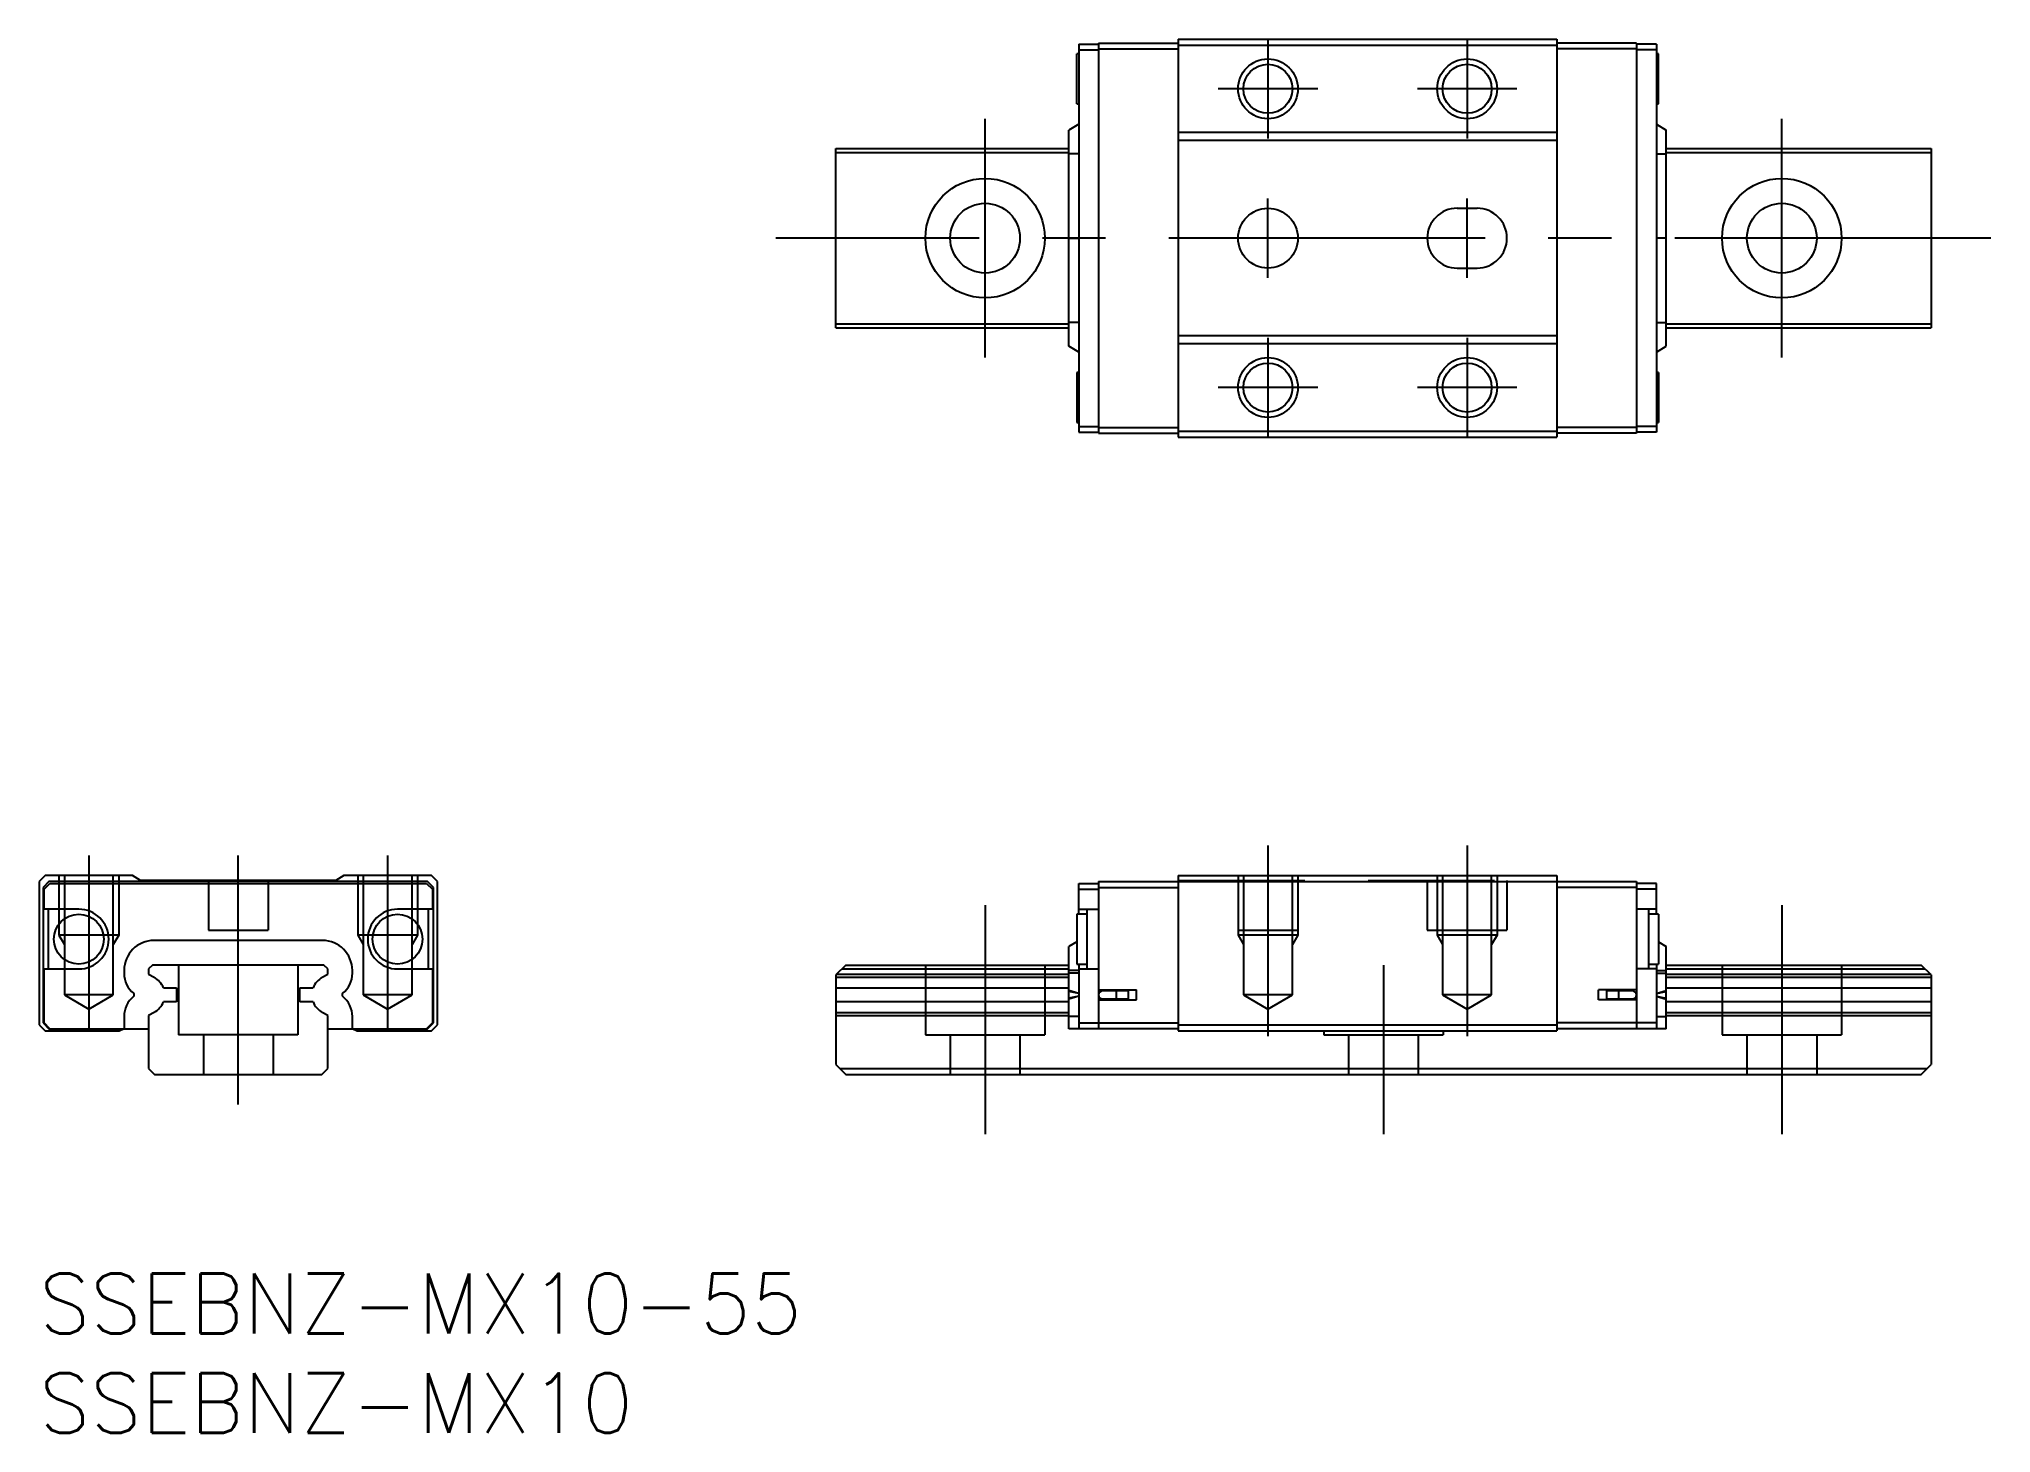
# Model space of a CAD drawing. Extents: x 0 to 98, y -8 to 62.
import ezdxf

# ---------------------------------------------------------------- set-up
doc = ezdxf.new("R2010")
doc.units = 0
doc.header["$LTSCALE"] = 0.5
doc.linetypes.add('CENTER', pattern=[50.8, 31.75, -6.35, 6.35, -6.35])
doc.linetypes.add('DASHED', pattern=[19.05, 12.7, -6.35])
for name, color, linetype in [('MSM_CENTER', 1, 'CENTER'), ('MSM_CONTINUOUS', 7, 'CONTINUOUS'), ('MSM_DASHED', 4, 'DASHED'), ('MSM_NARROW', 5, 'CONTINUOUS'), ('MSM_PART_NUMBER', 7, 'CONTINUOUS')]:
    doc.layers.add(name, color=color, linetype=linetype)
doc.styles.get("Standard").update_dxf_attribs({"font": 'txt.shx', "height": 3, "bigfont": 'bigfont.shx'})

# ---------------------------------------------------------------- blocks, each defined once
blk = doc.blocks.new('*U2')
at = {"layer": 'MSM_PART_NUMBER'}
blk.add_text('SSEBNZ-MX10-55', height=3, dxfattribs=at).set_placement((0, -3))
blk = doc.blocks.new('*U3')
at = {"layer": 'MSM_PART_NUMBER'}
blk.add_text('SSEBNZ-MX10', height=3, dxfattribs=at).set_placement((0, -8))

msp = doc.modelspace()

# ---------------------------------------------------------------- linework, layer by layer
at = {"layer": 'MSM_CENTER'}
for p, q in [((61.7, 62), (61.7, 57)), ((71.7, 62), (71.7, 57)), ((64.2, 59.5), (59.2, 59.5)), ((74.2, 59.5), (69.2, 59.5)), ((47.5, 46), (47.5, 58)), ((87.5, 46), (87.5, 58)), ((61.7, 50), (61.7, 54)), ((71.7, 50), (71.7, 54)), ((98, 52), (37, 52)), ((61.7, 47), (61.7, 42)), ((71.7, 47), (71.7, 42)), ((64.2, 44.5), (59.2, 44.5)), ((74.2, 44.5), (69.2, 44.5)), ((2.5, 21), (2.5, 12.29)), ((10, 8.5), (10, 21)), ((17.5, 21), (17.5, 12.29)), ((61.7, 21.5), (61.7, 11.923)), ((71.7, 21.5), (71.7, 11.923)), ((47.5, 18.5), (47.5, 7)), ((87.5, 18.5), (87.5, 7)), ((67.5, 15.5), (67.5, 7))]:
    msp.add_line(p, q, dxfattribs=at)
at = {"layer": 'MSM_CONTINUOUS'}
for p, q in [((52.2, 61.75), (52.2, 42.25)), ((52.2, 61.75), (53.2, 61.75)), ((53.2, 61.8), (57.2, 61.8)), ((53.2, 61.8), (53.2, 42.2)), ((57.2, 62), (57.2, 42)), ((57.2, 62), (76.2, 62)), ((76.2, 62), (76.2, 42)), ((80.2, 61.8), (76.2, 61.8)), ((80.2, 61.8), (80.2, 42.2)), ((81.2, 61.75), (80.2, 61.75)), ((81.2, 61.75), (81.2, 42.25)), ((52.2, 61.25), (52.1, 61.25)), ((52.1, 58.75), (52.1, 61.25)), ((52.2, 61.45), (53.2, 61.45)), ((53.2, 61.5), (57.2, 61.5)), ((57.2, 61.7), (76.2, 61.7)), ((80.2, 61.5), (76.2, 61.5)), ((81.2, 61.45), (80.2, 61.45)), ((81.3, 61.25), (81.2, 61.25)), ((81.3, 58.75), (81.3, 61.25)), ((52.1, 58.75), (52.2, 58.75)), ((81.2, 58.75), (81.3, 58.75)), ((52.2, 57.73), (51.7, 57.43)), ((51.7, 46.57), (51.7, 57.43)), ((76.2, 57.3), (57.2, 57.3)), ((76.2, 56.9), (57.2, 56.9)), ((81.2, 57.73), (81.7, 57.43)), ((81.7, 46.57), (81.7, 57.43)), ((40, 56.5), (51.7, 56.5)), ((40, 47.5), (40, 56.5)), ((40, 56.3), (51.7, 56.3)), ((52.2, 56.23), (51.7, 56.23)), ((81.2, 56.23), (81.7, 56.23)), ((81.7, 56.5), (95, 56.5)), ((81.7, 56.3), (95, 56.3)), ((95, 56.5), (95, 47.5)), ((71.2, 53.5), (72.2, 53.5)), ((51.7, 52), (52.2, 52)), ((81.7, 52), (81.2, 52)), ((71.2, 50.5), (72.2, 50.5)), ((40, 47.7), (51.7, 47.7)), ((40, 47.5), (51.7, 47.5)), ((52.2, 47.77), (51.7, 47.77)), ((76.2, 47.1), (57.2, 47.1)), ((81.2, 47.77), (81.7, 47.77)), ((81.7, 47.7), (95, 47.7)), ((81.7, 47.5), (95, 47.5)), ((52.2, 46.27), (51.7, 46.57)), ((76.2, 46.7), (57.2, 46.7)), ((81.2, 46.27), (81.7, 46.57)), ((52.2, 45.25), (52.1, 45.25)), ((52.1, 45.25), (52.1, 42.75)), ((81.3, 45.25), (81.2, 45.25)), ((81.3, 45.25), (81.3, 42.75)), ((52.1, 42.75), (52.2, 42.75)), ((52.2, 42.55), (53.2, 42.55)), ((52.2, 42.25), (53.2, 42.25)), ((53.2, 42.5), (57.2, 42.5)), ((53.2, 42.2), (57.2, 42.2)), ((57.2, 42.3), (76.2, 42.3)), ((80.2, 42.5), (76.2, 42.5)), ((80.2, 42.2), (76.2, 42.2)), ((81.2, 42.55), (80.2, 42.55)), ((81.2, 42.25), (80.2, 42.25)), ((81.2, 42.75), (81.3, 42.75)), ((57.2, 42), (76.2, 42)), ((0.3, 20), (0, 19.7)), ((0, 19.7), (0, 12.5)), ((0.5, 19.7), (0.2, 19.4)), ((0.25, 19.3), (0.55, 19.6)), ((4.7, 20), (0.3, 20)), ((19.5, 19.7), (0.5, 19.7)), ((0.55, 19.6), (19.45, 19.6)), ((5.1, 19.75), (4.7, 20)), ((14.9, 19.75), (5.1, 19.75)), ((15.3, 20), (14.9, 19.75)), ((19.7, 20), (15.3, 20)), ((19.45, 19.6), (19.75, 19.3)), ((19.8, 19.4), (19.5, 19.7)), ((20, 19.7), (19.7, 20)), ((20, 12.5), (20, 19.7)), ((53.2, 19.7), (80.2, 19.7)), ((53.2, 19.7), (53.2, 12.3)), ((57.2, 20), (76.2, 20)), ((57.2, 20), (57.2, 12.2)), ((76.2, 20), (76.2, 12.2)), ((80.2, 19.7), (80.2, 12.3)), ((0.2, 19.4), (0.2, 12.6)), ((0.25, 18.3), (0.25, 19.3)), ((19.75, 19.3), (19.75, 18.3)), ((19.8, 12.6), (19.8, 19.4)), ((52.2, 18.05), (52.2, 19.6)), ((52.2, 19.6), (53.2, 19.6)), ((52.2, 19.3), (53.2, 19.3)), ((53.2, 19.4), (57.2, 19.4)), ((80.2, 19.4), (76.2, 19.4)), ((81.2, 19.6), (80.2, 19.6)), ((81.2, 19.3), (80.2, 19.3)), ((81.2, 18.05), (81.2, 19.6)), ((2, 18.3), (0.25, 18.3)), ((0.45, 18.3), (0.45, 15.3)), ((19.75, 18.3), (18, 18.3)), ((19.55, 15.3), (19.55, 18.3)), ((52.1, 18.05), (52.1, 15.55)), ((52.6, 18.05), (52.1, 18.05)), ((52.2, 18.3), (53.2, 18.3)), ((52.6, 18.3), (52.6, 15.3)), ((81.2, 18.3), (80.2, 18.3)), ((80.8, 18.3), (80.8, 15.3)), ((81.3, 18.05), (80.8, 18.05)), ((81.3, 18.05), (81.3, 15.55)), ((14.23, 16.73), (5.77, 16.73)), ((52.1, 16.67), (51.7, 16.43)), ((81.3, 16.67), (81.7, 16.43)), ((51.7, 12.3), (51.7, 16.43)), ((81.7, 12.3), (81.7, 16.43)), ((0.25, 15.3), (2, 15.3)), ((0.25, 12.6), (0.25, 15.3)), ((4.27, 15.23), (4.27, 15.084)), ((5.7, 15.5), (5.5, 15.3)), ((5.5, 15.3), (5.5, 15.043)), ((5.5, 15.043), (5.778, 14.883)), ((14.3, 15.5), (5.7, 15.5)), ((14.222, 14.883), (14.5, 15.043)), ((14.5, 15.3), (14.3, 15.5)), ((14.5, 15.043), (14.5, 15.3)), ((15.73, 15.084), (15.73, 15.23)), ((18, 15.3), (19.75, 15.3)), ((19.75, 15.3), (19.75, 12.6)), ((40.5, 15.5), (40, 15)), ((40, 15), (40, 10.5)), ((40, 14.883), (51.7, 14.883)), ((40.043, 15.043), (51.7, 15.043)), ((40.3, 15.3), (51.7, 15.3)), ((40.5, 15.5), (51.7, 15.5)), ((52.2, 15.23), (51.7, 15.23)), ((52.2, 15.084), (51.7, 15.084)), ((52.1, 15.55), (52.6, 15.55)), ((52.2, 15.55), (52.2, 12.3)), ((52.2, 15.3), (53.2, 15.3)), ((81.2, 15.3), (80.2, 15.3)), ((80.8, 15.55), (81.3, 15.55)), ((81.2, 15.55), (81.2, 12.3)), ((81.2, 15.23), (81.7, 15.23)), ((81.2, 15.084), (81.7, 15.084)), ((81.7, 15.5), (94.5, 15.5)), ((81.7, 15.3), (94.7, 15.3)), ((81.7, 15.043), (95, 15.043)), ((81.7, 14.883), (95, 14.883)), ((95, 15), (94.5, 15.5)), ((95, 15), (95, 10.5)), ((6.245, 14.35), (6.9, 14.35)), ((6.9, 14.35), (6.9, 13.65)), ((13.1, 13.65), (13.1, 14.35)), ((13.1, 14.35), (13.755, 14.35)), ((40, 14.35), (51.7, 14.35)), ((52.2, 14.069), (51.7, 14.218)), ((52.2, 14.065), (51.7, 14.173)), ((52.2, 13.935), (51.7, 13.827)), ((52.203, 13.932), (51.7, 13.782)), ((53.2, 14.25), (55.1, 14.25)), ((53.2, 13.75), (55.1, 13.75)), ((54.7, 14.2), (53.4, 14.2)), ((53.4, 13.8), (54.7, 13.8)), ((53.7, 14.2), (53.7, 14.25)), ((53.7, 13.75), (53.7, 13.8)), ((54.029, 14.2), (54.029, 14.25)), ((54.029, 13.75), (54.029, 13.8)), ((54.1, 13.8), (54.1, 14.2)), ((54.7, 13.8), (54.7, 14.2)), ((55.1, 13.75), (55.1, 14.25)), ((78.3, 13.75), (78.3, 14.25)), ((80.2, 14.25), (78.3, 14.25)), ((80.2, 13.75), (78.3, 13.75)), ((80, 14.2), (78.7, 14.2)), ((78.7, 14.2), (78.7, 13.8)), ((78.7, 13.8), (80, 13.8)), ((79.3, 14.2), (79.3, 13.8)), ((79.371, 14.2), (79.371, 14.25)), ((79.371, 13.75), (79.371, 13.8)), ((79.7, 14.2), (79.7, 14.25)), ((79.7, 13.75), (79.7, 13.8)), ((81.197, 14.068), (81.7, 14.218)), ((81.197, 13.932), (81.7, 13.782)), ((81.2, 14.065), (81.7, 14.173)), ((81.2, 13.935), (81.7, 13.827)), ((81.7, 14.35), (95, 14.35)), ((4.27, 12.916), (4.27, 12.3)), ((5.778, 13.117), (5.5, 12.957)), ((5.5, 12.957), (5.5, 10.3)), ((6.9, 13.65), (6.245, 13.65)), ((13.755, 13.65), (13.1, 13.65)), ((14.5, 12.957), (14.222, 13.117)), ((14.5, 10.3), (14.5, 12.957)), ((15.73, 12.3), (15.73, 12.916)), ((51.7, 13.65), (40, 13.65)), ((40, 13.117), (51.7, 13.117)), ((40, 12.957), (51.7, 12.957)), ((52.2, 12.916), (51.7, 12.916)), ((81.2, 12.916), (81.7, 12.916)), ((95, 13.65), (81.7, 13.65)), ((81.7, 13.117), (95, 13.117)), ((81.7, 12.957), (95, 12.957)), ((0, 12.5), (0.3, 12.2)), ((0.2, 12.6), (0.5, 12.3)), ((0.55, 12.3), (0.25, 12.6)), ((0.3, 12.2), (4.028, 12.2)), ((0.5, 12.3), (5.5, 12.3)), ((4.028, 12.2), (4.242, 12.3)), ((14.5, 12.3), (19.5, 12.3)), ((15.758, 12.3), (15.972, 12.2)), ((15.972, 12.2), (19.7, 12.2)), ((19.75, 12.6), (19.45, 12.3)), ((19.5, 12.3), (19.8, 12.6)), ((19.7, 12.2), (20, 12.5)), ((57.2, 12.3), (51.7, 12.3)), ((52.2, 12.6), (57.2, 12.6)), ((57.2, 12.5), (76.2, 12.5)), ((57.2, 12.2), (76.2, 12.2)), ((81.2, 12.6), (76.2, 12.6)), ((81.7, 12.3), (76.2, 12.3)), ((5.5, 10.3), (5.8, 10)), ((5.8, 10), (14.2, 10)), ((14.2, 10), (14.5, 10.3)), ((40, 10.5), (40.5, 10)), ((40.2, 10.3), (94.8, 10.3)), ((40.5, 10), (94.5, 10)), ((94.5, 10), (95, 10.5))]:
    msp.add_line(p, q, dxfattribs=at)
for centre, radius in [((61.7, 59.5), 1.23), ((71.7, 59.5), 1.23), ((47.5, 52), 3), ((87.5, 52), 3), ((47.5, 52), 1.75), ((61.7, 52), 1.5), ((87.5, 52), 1.75), ((61.7, 44.5), 1.23), ((71.7, 44.5), 1.23), ((2, 16.8), 1.25), ((18, 16.8), 1.25)]:
    msp.add_circle(centre, radius, dxfattribs=at)
for centre, radius, start, end in [((71.2, 52), 1.5, 90, 270), ((72.2, 52), 1.5, 270, 90), ((2, 16.8), 1.5, 270, 90), ((18, 16.8), 1.5, 90, 270), ((5.77, 15.23), 1.5, 90, 180), ((14.23, 15.23), 1.5, 0, 90), ((5.57, 15.084), 1.3, 180, 230.73062), ((5.229, 13.93), 1.1, 22.44635, 60.00309), ((14.772, 13.93), 1.1, 119.99691, 157.55365), ((14.43, 15.084), 1.3, 309.26938, 0), ((5.57, 12.916), 1.3, 129.26938, 180), ((4.684, 14), 0.1, 309.26938, 50.73062), ((15.316, 14), 0.1, 129.26938, 230.73063), ((14.43, 12.916), 1.3, 0, 50.73062), ((53.4, 14), 0.2, 90, 270), ((80, 14), 0.2, 270, 89.99996), ((5.229, 14.07), 1.1, 299.99691, 337.55365), ((14.772, 14.07), 1.1, 202.44635, 240.00309)]:
    msp.add_arc(centre, radius, start, end, dxfattribs=at)
at = {"layer": 'MSM_DASHED'}
for p, q in [((1, 20), (1, 17)), ((1.271, 20), (1.271, 14)), ((3.73, 14), (3.73, 20)), ((4, 20), (4, 17)), ((8.5, 19.75), (8.5, 17.25)), ((11.5, 19.75), (11.5, 17.25)), ((16, 20), (16, 17)), ((16.271, 20), (16.271, 14)), ((18.73, 14), (18.73, 20)), ((19, 20), (19, 17)), ((57.2, 19.75), (76.2, 19.75)), ((60.2, 20), (60.2, 17)), ((60.47, 20), (60.47, 14)), ((62.929, 14), (62.929, 20)), ((63.2, 20), (63.2, 17)), ((69.7, 19.75), (69.7, 17.25)), ((70.2, 20), (70.2, 17)), ((70.47, 20), (70.47, 14)), ((72.929, 14), (72.929, 20)), ((73.2, 20), (73.2, 17)), ((73.7, 19.75), (73.7, 17.25)), ((1, 17), (1.271, 16.531)), ((4, 17), (1, 17)), ((4, 17), (3.73, 16.531)), ((8.5, 17.25), (11.5, 17.25)), ((16, 17), (16.271, 16.531)), ((19, 17), (16, 17)), ((19, 17), (18.73, 16.531)), ((60.2, 17.25), (63.2, 17.25)), ((60.2, 17), (60.47, 16.531)), ((63.2, 17), (60.2, 17)), ((63.2, 17), (62.929, 16.531)), ((69.7, 17.25), (73.7, 17.25)), ((70.2, 17), (70.47, 16.531)), ((73.2, 17), (70.2, 17)), ((73.2, 17), (72.929, 16.531)), ((7, 15.5), (7, 12)), ((13, 15.5), (13, 12)), ((44.5, 15.5), (44.5, 12)), ((50.5, 15.5), (50.5, 12)), ((84.5, 15.5), (84.5, 12)), ((90.5, 15.5), (90.5, 12)), ((1.271, 14), (2.5, 13.29)), ((3.73, 14), (1.271, 14)), ((2.5, 13.29), (3.73, 14)), ((16.271, 14), (17.5, 13.29)), ((18.73, 14), (16.271, 14)), ((17.5, 13.29), (18.73, 14)), ((60.47, 14), (61.7, 13.29)), ((62.929, 14), (60.47, 14)), ((61.7, 13.29), (62.929, 14)), ((70.47, 14), (71.7, 13.29)), ((72.929, 14), (70.47, 14)), ((71.7, 13.29), (72.929, 14)), ((13, 12), (7, 12)), ((8.25, 12), (8.25, 10)), ((11.75, 12), (11.75, 10)), ((44.5, 12), (50.5, 12)), ((45.75, 12), (45.75, 10)), ((49.25, 12), (49.25, 10)), ((64.5, 12.2), (64.5, 12)), ((64.5, 12), (70.5, 12)), ((65.75, 12), (65.75, 10)), ((69.25, 12), (69.25, 10)), ((70.5, 12.2), (70.5, 12)), ((84.5, 12), (90.5, 12)), ((85.75, 12), (85.75, 10)), ((89.25, 12), (89.25, 10))]:
    msp.add_line(p, q, dxfattribs=at)
at = {"layer": 'MSM_NARROW'}
for centre in [(61.7, 59.5), (71.7, 59.5), (61.7, 44.5), (71.7, 44.5)]:
    msp.add_circle(centre, 1.5, dxfattribs=at)

# ---------------------------------------------------------------- block references
at = {"layer": 'MSM_CONTINUOUS'}
for name in ['*U2', '*U3']:
    msp.add_blockref(name, (0, 0), dxfattribs=at)

doc.saveas('drawing.dxf')
